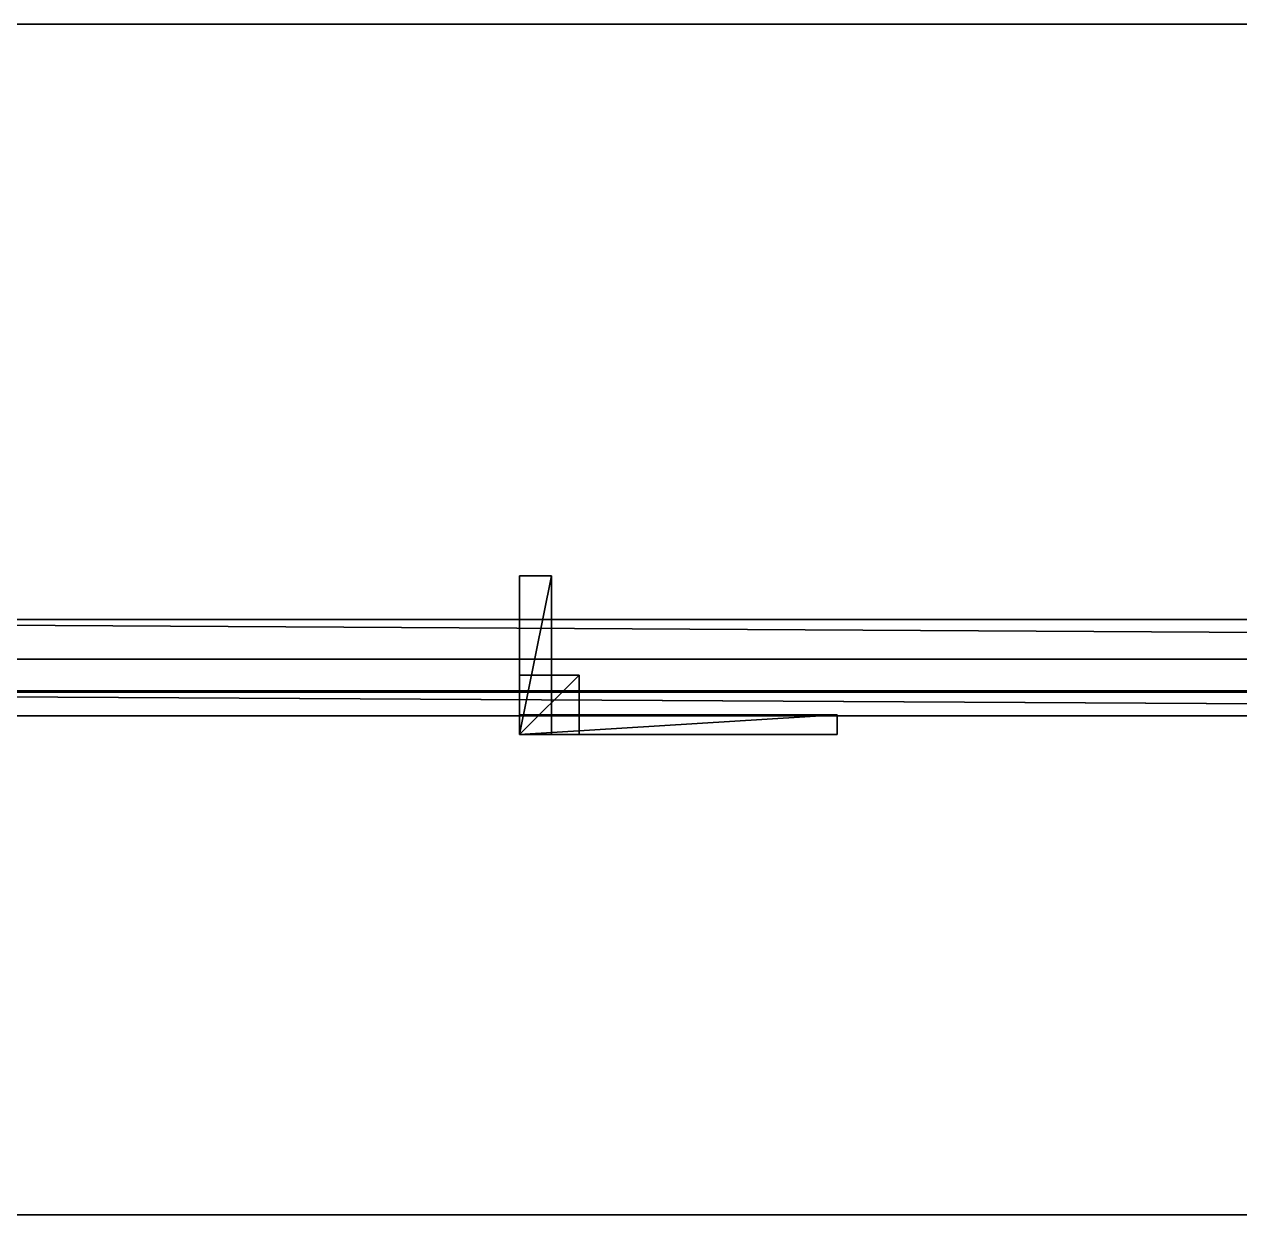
# Model space of a CAD drawing. Extents: x 0 to 6014, y -2463 to 0.
# Drawn here: x 1941.8 to 2247.9, y -311.5 to -10 of the extents above; entities that cross this region are included whole.
import ezdxf

# ---------------------------------------------------------------- set-up
doc = ezdxf.new("R2010")
doc.units = 0
for name, color, linetype in [('LAYER0', 7, 'CONTINUOUS'), ('LAYER1', 7, 'CONTINUOUS'), ('LAYER10', 7, 'CONTINUOUS'), ('LAYER178', 7, 'CONTINUOUS'), ('LAYER179', 7, 'CONTINUOUS'), ('LAYER180', 7, 'CONTINUOUS'), ('LAYER181', 7, 'CONTINUOUS'), ('LAYER192', 2, 'CONTINUOUS'), ('LAYER193', 7, 'CONTINUOUS'), ('LAYER194', 253, 'CONTINUOUS'), ('LAYER195', 253, 'CONTINUOUS'), ('LAYER196', 253, 'CONTINUOUS'), ('LAYER197', 253, 'CONTINUOUS'), ('LAYER198', 253, 'CONTINUOUS'), ('LAYER199', 253, 'CONTINUOUS'), ('LAYER218', 7, 'CONTINUOUS'), ('LAYER227', 7, 'CONTINUOUS'), ('LAYER228', 7, 'CONTINUOUS'), ('LAYER229', 7, 'CONTINUOUS'), ('LAYER279', 251, 'CONTINUOUS'), ('LAYER290', 7, 'CONTINUOUS'), ('LAYER34', 7, 'CONTINUOUS'), ('LAYER383', 7, 'CONTINUOUS'), ('LAYER384', 7, 'CONTINUOUS'), ('LAYER566', 7, 'CONTINUOUS')]:
    doc.layers.add(name, color=color, linetype=linetype)

msp = doc.modelspace()

# ---------------------------------------------------------------- linework, layer by layer
at = {"layer": 'LAYER0'}
for points, invisible_edges in [([(4585, -10), (1510, -275), (1510, -10), (4585, -10)], 1), ([(1510, -275), (4585, -10), (2107, -1850), (1510, -275)], 7), ([(1510, -10, 5), (4585, -10), (1510, -10), (1510, -10, 5)], 1), ([(4585, -10), (1510, -10, 5), (4585, -10, 5), (4585, -10)], 1), ([(1510, -275, 5), (2107, -1850, 5), (1510, -10, 5), (1510, -275, 5)], 3), ([(1510, -10, 5), (2107, -1850, 5), (4585, -10, 5), (1510, -10, 5)], 3), ([(2107, -1850), (4585, -10), (2107, -2463), (2107, -1850)], 3), ([(2107, -2463), (4585, -10), (4585, -650), (2107, -2463)], 5), ([(4585, -10, 5), (2107, -1850, 5), (4585, -650, 5), (4585, -10, 5)], 3), ([(2107, -1850, 5), (0, -20, 5), (0, -1850, 5), (2107, -1850, 5)], 1), ([(0, -20, 5), (2107, -1850, 5), (1065, -275, 5), (0, -20, 5)], 7), ([(0, -1850), (1065, -275), (2107, -1850), (0, -1850)], 3), ([(2107, -1850), (1065, -275), (1510, -275), (2107, -1850)], 5), ([(1065, -275, 5), (2107, -1850, 5), (1510, -275, 5), (1065, -275, 5)], 3)]:
    msp.add_3dface(points, dxfattribs=dict(at, invisible_edges=invisible_edges))
at = {"layer": 'LAYER1'}
for points, invisible_edges in [([(1658, -160, 5), (1508, -10, 5), (4578, -10, 5), (1658, -160, 5)], 5), ([(1508, -10, 2554), (4578, -10, 5), (1508, -10, 5), (1508, -10, 2554)], 1), ([(4578, -10, 5), (1508, -10, 2554), (4578, -10, 2554), (4578, -10, 5)], 1), ([(1658, -160, 5), (4578, -10, 5), (4428, -160, 5), (1658, -160, 5)], 3), ([(4428, -160, 2554), (1658, -160, 5), (4428, -160, 5), (4428, -160, 2554)], 1), ([(1658, -160, 5), (4428, -160, 2554), (1658, -160, 2554), (1658, -160, 5)], 1)]:
    msp.add_3dface(points, dxfattribs=dict(at, invisible_edges=invisible_edges))
at = {"layer": 'LAYER10', "invisible_edges": 1}
for points in [[(2385, -160, 156), (1721, -793, 156), (1721, -160, 156), (2385, -160, 156)], [(1721, -793, 156), (2385, -160, 156), (2385, -793, 156), (1721, -793, 156)], [(1721, -160, 174), (2385, -160, 156), (1721, -160, 156), (1721, -160, 174)], [(2385, -160, 156), (1721, -160, 174), (2385, -160, 174), (2385, -160, 156)], [(2385, -793, 174), (1721, -160, 174), (1721, -793, 174), (2385, -793, 174)], [(1721, -160, 174), (2385, -793, 174), (2385, -160, 174), (1721, -160, 174)]]:
    msp.add_3dface(points, dxfattribs=at)
at = {"layer": 'LAYER178', "invisible_edges": 1}
for points in [[(2537, -160, 2366), (1676, -160, 2246), (1676, -160, 2366), (2537, -160, 2366)], [(1676, -160, 2246), (2537, -160, 2366), (2537, -160, 2246), (1676, -160, 2246)], [(2537, -178, 2246), (1676, -160, 2246), (2537, -160, 2246), (2537, -178, 2246)], [(1676, -160, 2246), (2537, -178, 2246), (1676, -178, 2246), (1676, -160, 2246)], [(1676, -178, 2366), (2537, -160, 2366), (1676, -160, 2366), (1676, -178, 2366)], [(2537, -160, 2366), (1676, -178, 2366), (2537, -178, 2366), (2537, -160, 2366)], [(2537, -178, 2246), (1676, -178, 2366), (1676, -178, 2246), (2537, -178, 2246)], [(1676, -178, 2366), (2537, -178, 2246), (2537, -178, 2366), (1676, -178, 2366)]]:
    msp.add_3dface(points, dxfattribs=at)
at = {"layer": 'LAYER179', "invisible_edges": 1}
for points in [[(1676, -160, 2384), (2537, -630, 2384), (2537, -160, 2384), (1676, -160, 2384)], [(2537, -630, 2384), (1676, -160, 2384), (1676, -630, 2384), (2537, -630, 2384)], [(2537, -160, 2366), (1676, -160, 2384), (2537, -160, 2384), (2537, -160, 2366)], [(1676, -160, 2384), (2537, -160, 2366), (1676, -160, 2366), (1676, -160, 2384)], [(1676, -630, 2366), (2537, -160, 2366), (2537, -630, 2366), (1676, -630, 2366)], [(2537, -160, 2366), (1676, -630, 2366), (1676, -160, 2366), (2537, -160, 2366)]]:
    msp.add_3dface(points, dxfattribs=at)
at = {"layer": 'LAYER180', "invisible_edges": 1}
for points in [[(2537, -160, 1906), (1676, -630, 1906), (1676, -160, 1906), (2537, -160, 1906)], [(1676, -630, 1906), (2537, -160, 1906), (2537, -630, 1906), (1676, -630, 1906)], [(1676, -160, 1924), (2537, -160, 1906), (1676, -160, 1906), (1676, -160, 1924)], [(2537, -160, 1906), (1676, -160, 1924), (2537, -160, 1924), (2537, -160, 1906)], [(2537, -630, 1924), (1676, -160, 1924), (1676, -630, 1924), (2537, -630, 1924)], [(1676, -160, 1924), (2537, -630, 1924), (2537, -160, 1924), (1676, -160, 1924)]]:
    msp.add_3dface(points, dxfattribs=at)
at = {"layer": 'LAYER181', "invisible_edges": 1}
for points in [[(1672, -178.3, 1920), (2541, -178.3, 2370), (2541, -178.3, 1920), (1672, -178.3, 1920)], [(2541, -178.3, 2370), (1672, -178.3, 1920), (1672, -178.3, 2370), (2541, -178.3, 2370)], [(1672, -184.3, 2370), (2541, -178.3, 2370), (1672, -178.3, 2370), (1672, -184.3, 2370)], [(2541, -178.3, 2370), (1672, -184.3, 2370), (2541, -184.3, 2370), (2541, -178.3, 2370)], [(2541, -184.3, 1920), (1672, -178.3, 1920), (2541, -178.3, 1920), (2541, -184.3, 1920)], [(1672, -178.3, 1920), (2541, -184.3, 1920), (1672, -184.3, 1920), (1672, -178.3, 1920)], [(1672, -184.3, 2370), (2541, -184.3, 1920), (2541, -184.3, 2370), (1672, -184.3, 2370)], [(2541, -184.3, 1920), (1672, -184.3, 2370), (1672, -184.3, 1920), (2541, -184.3, 1920)]]:
    msp.add_3dface(points, dxfattribs=at)
at = {"layer": 'LAYER192'}
for points in [[(2146.5, -189, 2343), (2146.5, -184, 2343), (2066.5, -189, 2343), (2146.5, -189, 2343)], [(2066.5, -189, 2343), (2146.5, -184, 2343), (2066.5, -184, 2343), (2066.5, -189, 2343)], [(2066.5, -189, 2343), (2066.5, -184, 2343), (2066.5, -189, 2320), (2066.5, -189, 2343)], [(2066.5, -189, 2320), (2066.5, -184, 2343), (2066.5, -184, 2320), (2066.5, -189, 2320)], [(2146.5, -189, 2320), (2066.5, -189, 2320), (2146.5, -184, 2320), (2146.5, -189, 2320)], [(2146.5, -184, 2320), (2066.5, -189, 2320), (2066.5, -184, 2320), (2146.5, -184, 2320)], [(2146.5, -184, 2320), (2066.5, -184, 2320), (2146.5, -184, 2343), (2146.5, -184, 2320)], [(2146.5, -184, 2343), (2066.5, -184, 2320), (2066.5, -184, 2343), (2146.5, -184, 2343)], [(2146.5, -189, 2320), (2146.5, -184, 2320), (2146.5, -189, 2343), (2146.5, -189, 2320)], [(2146.5, -189, 2343), (2146.5, -184, 2320), (2146.5, -184, 2343), (2146.5, -189, 2343)], [(2146.5, -189, 2343), (2066.5, -189, 2343), (2146.5, -189, 2320), (2146.5, -189, 2343)], [(2146.5, -189, 2320), (2066.5, -189, 2343), (2066.5, -189, 2320), (2146.5, -189, 2320)]]:
    msp.add_3dface(points, dxfattribs=at)
at = {"layer": 'LAYER193', "invisible_edges": 1}
for points in [[(2066.5, -184, 2343), (2146.5, -189, 2343), (2146.5, -184, 2343), (2066.5, -184, 2343)], [(2146.5, -189, 2343), (2066.5, -184, 2343), (2066.5, -189, 2343), (2146.5, -189, 2343)], [(2066.5, -189, 2320), (2146.5, -184, 2320), (2146.5, -189, 2320), (2066.5, -189, 2320)], [(2146.5, -184, 2320), (2066.5, -189, 2320), (2066.5, -184, 2320), (2146.5, -184, 2320)], [(2066.5, -184, 2343), (2066.5, -189, 2320), (2066.5, -189, 2343), (2066.5, -184, 2343)], [(2066.5, -189, 2320), (2066.5, -184, 2343), (2066.5, -184, 2320), (2066.5, -189, 2320)], [(2146.5, -184, 2320), (2066.5, -184, 2343), (2146.5, -184, 2343), (2146.5, -184, 2320)], [(2066.5, -184, 2343), (2146.5, -184, 2320), (2066.5, -184, 2320), (2066.5, -184, 2343)], [(2146.5, -184, 2320), (2146.5, -189, 2343), (2146.5, -189, 2320), (2146.5, -184, 2320)], [(2146.5, -189, 2343), (2146.5, -184, 2320), (2146.5, -184, 2343), (2146.5, -189, 2343)], [(2066.5, -189, 2320), (2146.5, -189, 2343), (2066.5, -189, 2343), (2066.5, -189, 2320)], [(2146.5, -189, 2343), (2066.5, -189, 2320), (2146.5, -189, 2320), (2146.5, -189, 2343)]]:
    msp.add_3dface(points, dxfattribs=at)
at = {"layer": 'LAYER194'}
for points in [[(2081.5, -189, 2343), (2081.5, -174, 2343), (2066.5, -189, 2343), (2081.5, -189, 2343)], [(2066.5, -189, 2343), (2081.5, -174, 2343), (2066.5, -174, 2343), (2066.5, -189, 2343)], [(2066.5, -189, 2343), (2066.5, -174, 2343), (2066.5, -189, 2328), (2066.5, -189, 2343)], [(2066.5, -189, 2328), (2066.5, -174, 2343), (2066.5, -174, 2328), (2066.5, -189, 2328)], [(2081.5, -189, 2328), (2066.5, -189, 2328), (2081.5, -174, 2328), (2081.5, -189, 2328)], [(2081.5, -174, 2328), (2066.5, -189, 2328), (2066.5, -174, 2328), (2081.5, -174, 2328)], [(2081.5, -174, 2328), (2066.5, -174, 2328), (2081.5, -174, 2343), (2081.5, -174, 2328)], [(2081.5, -174, 2343), (2066.5, -174, 2328), (2066.5, -174, 2343), (2081.5, -174, 2343)], [(2081.5, -189, 2328), (2081.5, -174, 2328), (2081.5, -189, 2343), (2081.5, -189, 2328)], [(2081.5, -189, 2343), (2081.5, -174, 2328), (2081.5, -174, 2343), (2081.5, -189, 2343)], [(2081.5, -189, 2343), (2066.5, -189, 2343), (2081.5, -189, 2328), (2081.5, -189, 2343)], [(2081.5, -189, 2328), (2066.5, -189, 2343), (2066.5, -189, 2328), (2081.5, -189, 2328)]]:
    msp.add_3dface(points, dxfattribs=at)
at = {"layer": 'LAYER195'}
for points in [[(2081.5, -189, 2343), (2081.5, -174, 2343), (2066.5, -189, 2343), (2081.5, -189, 2343)], [(2066.5, -189, 2343), (2081.5, -174, 2343), (2066.5, -174, 2343), (2066.5, -189, 2343)], [(2066.5, -189, 2343), (2066.5, -174, 2343), (2066.5, -189, 2328), (2066.5, -189, 2343)], [(2066.5, -189, 2328), (2066.5, -174, 2343), (2066.5, -174, 2328), (2066.5, -189, 2328)], [(2081.5, -189, 2328), (2066.5, -189, 2328), (2081.5, -174, 2328), (2081.5, -189, 2328)], [(2081.5, -174, 2328), (2066.5, -189, 2328), (2066.5, -174, 2328), (2081.5, -174, 2328)], [(2081.5, -174, 2328), (2066.5, -174, 2328), (2081.5, -174, 2343), (2081.5, -174, 2328)], [(2081.5, -174, 2343), (2066.5, -174, 2328), (2066.5, -174, 2343), (2081.5, -174, 2343)], [(2081.5, -189, 2328), (2081.5, -174, 2328), (2081.5, -189, 2343), (2081.5, -189, 2328)], [(2081.5, -189, 2343), (2081.5, -174, 2328), (2081.5, -174, 2343), (2081.5, -189, 2343)], [(2081.5, -189, 2343), (2066.5, -189, 2343), (2081.5, -189, 2328), (2081.5, -189, 2343)], [(2081.5, -189, 2328), (2066.5, -189, 2343), (2066.5, -189, 2328), (2081.5, -189, 2328)]]:
    msp.add_3dface(points, dxfattribs=at)
at = {"layer": 'LAYER196'}
for points in [[(2081.5, -189, 2343), (2081.5, -174, 2343), (2066.5, -189, 2343), (2081.5, -189, 2343)], [(2066.5, -189, 2343), (2081.5, -174, 2343), (2066.5, -174, 2343), (2066.5, -189, 2343)], [(2066.5, -189, 2343), (2066.5, -174, 2343), (2066.5, -189, 2328), (2066.5, -189, 2343)], [(2066.5, -189, 2328), (2066.5, -174, 2343), (2066.5, -174, 2328), (2066.5, -189, 2328)], [(2081.5, -189, 2328), (2066.5, -189, 2328), (2081.5, -174, 2328), (2081.5, -189, 2328)], [(2081.5, -174, 2328), (2066.5, -189, 2328), (2066.5, -174, 2328), (2081.5, -174, 2328)], [(2081.5, -174, 2328), (2066.5, -174, 2328), (2081.5, -174, 2343), (2081.5, -174, 2328)], [(2081.5, -174, 2343), (2066.5, -174, 2328), (2066.5, -174, 2343), (2081.5, -174, 2343)], [(2081.5, -189, 2328), (2081.5, -174, 2328), (2081.5, -189, 2343), (2081.5, -189, 2328)], [(2081.5, -189, 2343), (2081.5, -174, 2328), (2081.5, -174, 2343), (2081.5, -189, 2343)], [(2081.5, -189, 2343), (2066.5, -189, 2343), (2081.5, -189, 2328), (2081.5, -189, 2343)], [(2081.5, -189, 2328), (2066.5, -189, 2343), (2066.5, -189, 2328), (2081.5, -189, 2328)]]:
    msp.add_3dface(points, dxfattribs=at)
at = {"layer": 'LAYER197'}
for points in [[(2081.5, -189, 2343), (2081.5, -174, 2343), (2066.5, -189, 2343), (2081.5, -189, 2343)], [(2066.5, -189, 2343), (2081.5, -174, 2343), (2066.5, -174, 2343), (2066.5, -189, 2343)], [(2066.5, -189, 2343), (2066.5, -174, 2343), (2066.5, -189, 2328), (2066.5, -189, 2343)], [(2066.5, -189, 2328), (2066.5, -174, 2343), (2066.5, -174, 2328), (2066.5, -189, 2328)], [(2081.5, -189, 2328), (2066.5, -189, 2328), (2081.5, -174, 2328), (2081.5, -189, 2328)], [(2081.5, -174, 2328), (2066.5, -189, 2328), (2066.5, -174, 2328), (2081.5, -174, 2328)], [(2081.5, -174, 2328), (2066.5, -174, 2328), (2081.5, -174, 2343), (2081.5, -174, 2328)], [(2081.5, -174, 2343), (2066.5, -174, 2328), (2066.5, -174, 2343), (2081.5, -174, 2343)], [(2081.5, -189, 2328), (2081.5, -174, 2328), (2081.5, -189, 2343), (2081.5, -189, 2328)], [(2081.5, -189, 2343), (2081.5, -174, 2328), (2081.5, -174, 2343), (2081.5, -189, 2343)], [(2081.5, -189, 2343), (2066.5, -189, 2343), (2081.5, -189, 2328), (2081.5, -189, 2343)], [(2081.5, -189, 2328), (2066.5, -189, 2343), (2066.5, -189, 2328), (2081.5, -189, 2328)]]:
    msp.add_3dface(points, dxfattribs=at)
at = {"layer": 'LAYER198'}
for points in [[(2074.5, -189, 2343), (2074.5, -149, 2343), (2066.5, -189, 2343), (2074.5, -189, 2343)], [(2066.5, -189, 2343), (2074.5, -149, 2343), (2066.5, -149, 2343), (2066.5, -189, 2343)], [(2066.5, -189, 2343), (2066.5, -149, 2343), (2066.5, -189, 2335), (2066.5, -189, 2343)], [(2066.5, -189, 2335), (2066.5, -149, 2343), (2066.5, -149, 2335), (2066.5, -189, 2335)], [(2074.5, -189, 2335), (2066.5, -189, 2335), (2074.5, -149, 2335), (2074.5, -189, 2335)], [(2074.5, -149, 2335), (2066.5, -189, 2335), (2066.5, -149, 2335), (2074.5, -149, 2335)], [(2074.5, -149, 2335), (2066.5, -149, 2335), (2074.5, -149, 2343), (2074.5, -149, 2335)], [(2074.5, -149, 2343), (2066.5, -149, 2335), (2066.5, -149, 2343), (2074.5, -149, 2343)], [(2074.5, -189, 2335), (2074.5, -149, 2335), (2074.5, -189, 2343), (2074.5, -189, 2335)], [(2074.5, -189, 2343), (2074.5, -149, 2335), (2074.5, -149, 2343), (2074.5, -189, 2343)], [(2074.5, -189, 2343), (2066.5, -189, 2343), (2074.5, -189, 2335), (2074.5, -189, 2343)], [(2074.5, -189, 2335), (2066.5, -189, 2343), (2066.5, -189, 2335), (2074.5, -189, 2335)]]:
    msp.add_3dface(points, dxfattribs=at)
at = {"layer": 'LAYER199'}
for points in [[(2146.5, -189, 2343), (2146.5, -184, 2343), (2066.5, -189, 2343), (2146.5, -189, 2343)], [(2066.5, -189, 2343), (2146.5, -184, 2343), (2066.5, -184, 2343), (2066.5, -189, 2343)], [(2066.5, -189, 2343), (2066.5, -184, 2343), (2066.5, -189, 2327), (2066.5, -189, 2343)], [(2066.5, -189, 2327), (2066.5, -184, 2343), (2066.5, -184, 2327), (2066.5, -189, 2327)], [(2146.5, -189, 2327), (2066.5, -189, 2327), (2146.5, -184, 2327), (2146.5, -189, 2327)], [(2146.5, -184, 2327), (2066.5, -189, 2327), (2066.5, -184, 2327), (2146.5, -184, 2327)], [(2146.5, -184, 2327), (2066.5, -184, 2327), (2146.5, -184, 2343), (2146.5, -184, 2327)], [(2146.5, -184, 2343), (2066.5, -184, 2327), (2066.5, -184, 2343), (2146.5, -184, 2343)], [(2146.5, -189, 2327), (2146.5, -184, 2327), (2146.5, -189, 2343), (2146.5, -189, 2327)], [(2146.5, -189, 2343), (2146.5, -184, 2327), (2146.5, -184, 2343), (2146.5, -189, 2343)], [(2146.5, -189, 2343), (2066.5, -189, 2343), (2146.5, -189, 2327), (2146.5, -189, 2343)], [(2146.5, -189, 2327), (2066.5, -189, 2343), (2066.5, -189, 2327), (2146.5, -189, 2327)]]:
    msp.add_3dface(points, dxfattribs=at)
at = {"layer": 'LAYER218', "invisible_edges": 1}
for points in [[(2418, -160, 1868), (1694, -160, 1748), (1694, -160, 1868), (2418, -160, 1868)], [(1694, -160, 1748), (2418, -160, 1868), (2418, -160, 1748), (1694, -160, 1748)], [(2418, -178, 1748), (1694, -160, 1748), (2418, -160, 1748), (2418, -178, 1748)], [(1694, -160, 1748), (2418, -178, 1748), (1694, -178, 1748), (1694, -160, 1748)], [(1694, -178, 1868), (2418, -160, 1868), (1694, -160, 1868), (1694, -178, 1868)], [(2418, -160, 1868), (1694, -178, 1868), (2418, -178, 1868), (2418, -160, 1868)], [(2418, -178, 1748), (1694, -178, 1868), (1694, -178, 1748), (2418, -178, 1748)], [(1694, -178, 1868), (2418, -178, 1748), (2418, -178, 1868), (1694, -178, 1868)]]:
    msp.add_3dface(points, dxfattribs=at)
at = {"layer": 'LAYER227', "invisible_edges": 1}
for points in [[(1694, -160, 1886), (2418, -587, 1886), (2418, -160, 1886), (1694, -160, 1886)], [(2418, -587, 1886), (1694, -160, 1886), (1694, -587, 1886), (2418, -587, 1886)], [(2418, -160, 1868), (1694, -160, 1886), (2418, -160, 1886), (2418, -160, 1868)], [(1694, -160, 1886), (2418, -160, 1868), (1694, -160, 1868), (1694, -160, 1886)], [(1694, -587, 1868), (2418, -160, 1868), (2418, -587, 1868), (1694, -587, 1868)], [(2418, -160, 1868), (1694, -587, 1868), (1694, -160, 1868), (2418, -160, 1868)]]:
    msp.add_3dface(points, dxfattribs=at)
at = {"layer": 'LAYER228', "invisible_edges": 1}
for points in [[(2418, -160, 1488), (1694, -587, 1488), (1694, -160, 1488), (2418, -160, 1488)], [(1694, -587, 1488), (2418, -160, 1488), (2418, -587, 1488), (1694, -587, 1488)], [(1694, -160, 1506), (2418, -160, 1488), (1694, -160, 1488), (1694, -160, 1506)], [(2418, -160, 1488), (1694, -160, 1506), (2418, -160, 1506), (2418, -160, 1488)], [(2418, -587, 1506), (1694, -160, 1506), (1694, -587, 1506), (2418, -587, 1506)], [(1694, -160, 1506), (2418, -587, 1506), (2418, -160, 1506), (1694, -160, 1506)]]:
    msp.add_3dface(points, dxfattribs=at)
at = {"layer": 'LAYER229', "invisible_edges": 1}
for points in [[(1690, -178.3, 1502), (2422, -178.3, 1872), (2422, -178.3, 1502), (1690, -178.3, 1502)], [(2422, -178.3, 1872), (1690, -178.3, 1502), (1690, -178.3, 1872), (2422, -178.3, 1872)], [(1690, -184.3, 1872), (2422, -178.3, 1872), (1690, -178.3, 1872), (1690, -184.3, 1872)], [(2422, -178.3, 1872), (1690, -184.3, 1872), (2422, -184.3, 1872), (2422, -178.3, 1872)], [(2422, -184.3, 1502), (1690, -178.3, 1502), (2422, -178.3, 1502), (2422, -184.3, 1502)], [(1690, -178.3, 1502), (2422, -184.3, 1502), (1690, -184.3, 1502), (1690, -178.3, 1502)], [(1690, -184.3, 1872), (2422, -184.3, 1502), (2422, -184.3, 1872), (1690, -184.3, 1872)], [(2422, -184.3, 1502), (1690, -184.3, 1872), (1690, -184.3, 1502), (2422, -184.3, 1502)]]:
    msp.add_3dface(points, dxfattribs=at)
at = {"layer": 'LAYER279', "invisible_edges": 1}
for points in [[(1658, -160, 1487), (2436, -610, 1487), (2436, -160, 1487), (1658, -160, 1487)], [(2436, -610, 1487), (1658, -160, 1487), (1658, -610, 1487), (2436, -610, 1487)], [(2436, -160, 1469), (1658, -160, 1487), (2436, -160, 1487), (2436, -160, 1469)], [(1658, -160, 1487), (2436, -160, 1469), (1658, -160, 1469), (1658, -160, 1487)], [(1658, -610, 1469), (2436, -160, 1469), (2436, -610, 1469), (1658, -610, 1469)], [(2436, -160, 1469), (1658, -610, 1469), (1658, -160, 1469), (2436, -160, 1469)]]:
    msp.add_3dface(points, dxfattribs=at)
at = {"layer": 'LAYER290', "invisible_edges": 1}
for points in [[(1661, -160, 1905), (3455, -310, 1905), (3455, -160, 1905), (1661, -160, 1905)], [(3455, -310, 1905), (1661, -160, 1905), (1661, -310, 1905), (3455, -310, 1905)], [(3455, -160, 1887), (1661, -160, 1905), (3455, -160, 1905), (3455, -160, 1887)], [(1661, -160, 1905), (3455, -160, 1887), (1661, -160, 1887), (1661, -160, 1905)], [(1661, -310, 1887), (3455, -160, 1887), (3455, -310, 1887), (1661, -310, 1887)], [(3455, -160, 1887), (1661, -310, 1887), (1661, -160, 1887), (3455, -160, 1887)], [(1661, -310, 1887), (3455, -310, 1905), (1661, -310, 1905), (1661, -310, 1887)], [(3455, -310, 1905), (1661, -310, 1887), (3455, -310, 1887), (3455, -310, 1905)]]:
    msp.add_3dface(points, dxfattribs=at)
at = {"layer": 'LAYER34', "invisible_edges": 1}
for points in [[(1721, -160, 784.5), (2385, -160, 904.5), (2385, -160, 784.5), (1721, -160, 784.5)], [(2385, -160, 904.5), (1721, -160, 784.5), (1721, -160, 904.5), (2385, -160, 904.5)], [(1721, -178, 904.5), (2385, -160, 904.5), (1721, -160, 904.5), (1721, -178, 904.5)], [(2385, -160, 904.5), (1721, -178, 904.5), (2385, -178, 904.5), (2385, -160, 904.5)], [(2385, -178, 784.5), (1721, -160, 784.5), (2385, -160, 784.5), (2385, -178, 784.5)], [(1721, -160, 784.5), (2385, -178, 784.5), (1721, -178, 784.5), (1721, -160, 784.5)], [(1721, -178, 904.5), (2385, -178, 784.5), (2385, -178, 904.5), (1721, -178, 904.5)], [(2385, -178, 784.5), (1721, -178, 904.5), (1721, -178, 784.5), (2385, -178, 784.5)]]:
    msp.add_3dface(points, dxfattribs=at)
at = {"layer": 'LAYER383'}
for points, invisible_edges in [([(1005.45, -532.96, 895), (150, -170, 895), (3455, -170, 895), (1005.45, -532.96, 895)], 5), ([(150, -170, 915), (3455, -170, 895), (150, -170, 895), (150, -170, 915)], 1), ([(3455, -170, 895), (150, -170, 915), (3455, -170, 915), (3455, -170, 895)], 1), ([(150, -170, 915), (1005.45, -532.96, 915), (3455, -170, 915), (150, -170, 915)], 3), ([(1005.45, -532.96, 895), (3455, -170, 895), (1363.41, -532.96, 895), (1005.45, -532.96, 895)], 3), ([(3455, -170, 915), (1005.45, -532.96, 915), (1363.41, -532.96, 915), (3455, -170, 915)], 5), ([(1363.41, -532.96, 895), (3455, -170, 895), (2508.86, -342.0801, 895), (1363.41, -532.96, 895)], 7), ([(3455, -170, 915), (1363.41, -532.96, 915), (2508.86, -342.0801, 915), (3455, -170, 915)], 7)]:
    msp.add_3dface(points, dxfattribs=dict(at, invisible_edges=invisible_edges))
at = {"layer": 'LAYER384', "invisible_edges": 1}
for points in [[(1676, -160, 915), (3454.9, -188, 915), (1675.9, -178, 915), (1676, -160, 915)], [(3454.9, -188, 1525), (1676, -160, 1525), (1675.9, -178, 1525), (3454.9, -188, 1525)], [(3454.9, -188, 915), (1676, -160, 915), (3455, -170, 915), (3454.9, -188, 915)], [(1676, -160, 1525), (3455, -170, 915), (1676, -160, 915), (1676, -160, 1525)], [(3455, -170, 915), (1676, -160, 1525), (3455, -170, 1525), (3455, -170, 915)], [(1676, -160, 1525), (3454.9, -188, 1525), (3455, -170, 1525), (1676, -160, 1525)], [(3454.9, -188, 1525), (1675.9, -178, 915), (3454.9, -188, 915), (3454.9, -188, 1525)], [(1675.9, -178, 915), (3454.9, -188, 1525), (1675.9, -178, 1525), (1675.9, -178, 915)]]:
    msp.add_3dface(points, dxfattribs=at)
at = {"layer": 'LAYER566', "invisible_edges": 1}
for points in [[(4428, -160, 2390), (1658, -430, 2390), (1658, -160, 2390), (4428, -160, 2390)], [(1658, -430, 2390), (4428, -160, 2390), (4428, -430, 2390), (1658, -430, 2390)], [(1658, -160, 2540), (4428, -160, 2390), (1658, -160, 2390), (1658, -160, 2540)], [(4428, -160, 2390), (1658, -160, 2540), (4428, -160, 2540), (4428, -160, 2390)], [(4428, -430, 2540), (1658, -160, 2540), (1658, -430, 2540), (4428, -430, 2540)], [(1658, -160, 2540), (4428, -430, 2540), (4428, -160, 2540), (1658, -160, 2540)]]:
    msp.add_3dface(points, dxfattribs=at)

# ---------------------------------------------------------------- meshes
at = {"layer": 'LAYER1'}
mesh = msp.add_polymesh((11, 2), dxfattribs=at)
for k, corner in enumerate([(2257, -1700, 2554), (2257, -2463, 2554), (150, -1700, 2554), (2257, -1700, 2554), (150, -170, 2554), (150, -1700, 2554), (933, -170, 2554), (150, -170, 2554), (933, -430, 2554), (933, -170, 2554), (1658, -430, 2554), (933, -430, 2554), (1658, -160, 2554), (1658, -430, 2554), (4428, -160, 2554), (1658, -160, 2554), (4428, -800, 2554), (4428, -160, 2554), (6013.688, -800, 2554), (4428, -800, 2554), (6013.688, -650, 2554), (4578, -650, 2554)]):
    mesh.set_mesh_vertex(divmod(k, 2), corner)

doc.saveas('drawing.dxf')
